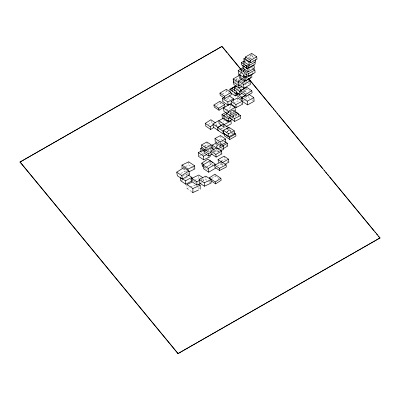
<?xml version="1.0" encoding="UTF-8"?>
<svg xmlns="http://www.w3.org/2000/svg" width="400" height="400" viewBox="0 0 400 400"><rect width="100%" height="100%" fill="white"/><g stroke="black" fill="none" stroke-linecap="round" stroke-linejoin="round"><path stroke-width="0.3" stroke-dasharray="2 1.5" d="M207.475 166.36L212.01 163.345M211.695 178.49L215.245 176.14L218.73 178.5M208.36 124.505L211.425 122.53L212.41 123.2M180.935 173.5L184.5 171.235L185.515 171.92M216.735 105.48L220.205 103.315L222.59 104.925M235.44 80.315L238.39 78.515M236.48 83.505L237.46 82.905M240.41 81.11L241.395 80.51M242.425 82.5L243.405 81.905M244.935 84.795L246.9 83.6M215.445 126.06L218.41 124.26M221.5 128.885L223.97 127.38L223.635 125.235M206.995 149.02L210.055 147.18M206.815 151.545L210.385 149.4L212.35 150.73M212.95 151.09L213.97 150.475M225.965 110.095L230.495 107.395L231.965 108.39M229.365 114.31L233.895 111.61M242.805 91.565L246.79 89.205L249.69 91.16M235.59 81.09L239.1 79.03M222.38 94.04L226.65 91.535L229 93.115M240.61 84.48L241.615 83.89M242.115 83.595L244.62 82.125M204.51 168.09L205.535 167.49M206.05 167.19L210.665 164.49L213.03 166.085M238.895 74.37L240.5 73.435M241.035 73.12L242.64 72.18M240.005 74.145L241.075 73.52M242.5 82.475L243.565 81.855M224.075 118.28L225.595 117.4M232.47 116.265L235.005 114.795L235.365 117.63M217.92 142.54L218.92 141.96M215.92 143.705L216.275 146.45L218.275 145.29M220.775 143.84L222.775 142.675L222.495 140.48M248.355 57.76L251.96 55.685L253.975 57.05M226.135 132.55L230.205 130.21L231.695 131.22M226.39 134.61L227.405 134.025M248.83 58.565L249.87 57.97L252.375 59.665M243.96 64.15L244.995 63.555M248.595 70.06L250.15 69.165M218.425 130.085L219.475 129.48M220.005 129.18L223.695 127.065L226.62 129.04M225.9 132.5L229.06 130.69L228.78 128.34M244.24 61.91L245.81 61.015M234.835 91.19L236.35 90.33M236.86 90.045L239.39 88.615M244.465 92.045L245.985 91.185L245.735 88.975M221.415 160.855L224.43 159.155L225.41 159.815M214.245 151.955L216.835 150.5L219.85 152.53M204.495 146.1L207.165 144.615L209.575 146.24M243.75 68.585L244.82 67.995M235.635 79.535L238.36 78.02M238.585 84.21L239.675 83.605M241.855 82.39L243.49 81.485M244.255 98.06L247.35 96.36M223.275 101.245L224.32 100.68M226.41 99.545L228.5 98.41L229.965 99.395M243.19 100.71L244.71 99.88M245.22 99.605L248.77 97.68L249.745 98.335M226.7 111.98L227.75 111.41M182.595 176.275L186.82 173.985L187.82 174.66M180.795 180.84L182.38 179.98M185.55 178.26L187.135 177.405L188.135 178.08M220.165 122.955L224.555 120.595M222.115 125.6L224.65 127.31L225.75 126.72M216.375 141.49L217.47 140.905M218.02 140.615L220.76 139.16L222.795 140.535M236.465 88.605L237.57 88.025M240.015 89.905L242.225 88.74M233.52 103.16L237.875 100.88L238.835 101.525M229.58 114.585L232.215 113.22M232.475 116.52L237.22 114.06M232.275 117.16L236.07 115.195L237.615 116.24M217.455 165.99L221.57 163.875L223.45 165.145M212.425 148.335L213.965 147.55M216.015 146.505L218.07 145.46L221.135 147.535M218.565 151.875L219.59 151.35M227.225 131.455L229.295 130.405L231.865 132.14M204.065 146.76L206.265 145.68L207.235 146.335M202.59 151.53L200.94 152.34L204.33 154.63M199.465 155.72L200.54 155.2M201.075 154.945L203.765 153.65M185.44 166.565L188.81 164.94L192.305 167.305M192.995 181.18L194.07 180.67M194.61 180.415L198.38 178.63M201.14 179.665L203.83 178.39L203.925 181.77M201.235 183.045L202.31 182.535M200.375 182.195L201.49 181.675M202.05 181.41L205.965 179.58L208.535 181.325M186.92 184.51L186.975 188.51L189.78 187.225M190.34 186.97L194.27 185.17L195.755 186.18M253.705 57.535L250.145 55.135L250.525 58.33L252.56 59.705M252.88 60L254.385 61.02M252.395 66.96L253.39 67.635M251.34 67.66L252.335 68.33M248.88 76.34L250.935 77.725L250.45 74.085M246.135 78.31L247.085 78.955M243.345 78.075L244.35 78.755M246.115 81.575L247.545 82.54M248.025 82.86L249.455 83.825M244.39 81.905L245.395 82.585M240.395 80.935L243.985 83.355M240.535 84.445L243.07 86.16M234.485 81.44L237.56 83.515M243.955 89.815L245.985 91.185M248.19 93.845L243.045 90.375L243.14 91.345M239.245 88.35L240.765 89.375M251.69 99.655L254.13 101.3M230.78 111.945L232.19 112.895M234.065 114.16L235.005 114.795M230.225 112.44L231.685 113.43M232.08 115.415L234.895 117.315M227.11 129.37L229.06 130.69M221.945 126.015L223.97 127.38M231.455 132.945L232.945 133.95M223.91 140.93L224.9 141.6M226.245 145.02L227.735 146.02M216.415 144.04L220.875 147.05L221.16 149.245M216.275 146.45L218.255 147.79M220.24 149.13L221.23 149.795M220.35 152.87L221.855 153.885M210.055 146.565L211.5 147.54M212.84 151.06L214.81 152.39L214.48 150.17M227.37 161.14L228.835 162.13M219.87 163.545L222.81 165.53L222.47 162.55M190.135 179.425L192.13 180.775M239.09 88.39L240.545 89.375M241.23 103.145L242.67 104.115M235.16 113.945L238.46 116.18L238.385 115.115M232.38 132.49L234.44 133.88M223.305 140.875L225.845 142.595M217.87 142.25L219.405 143.285M221.645 147.88L223.695 149.265M214.985 150.06L218.05 152.135L217.855 148.925M209.17 147.645L210.62 148.625M207.895 150.62L209.83 151.93M207.125 151.105L209.05 152.41M208.925 162.505L212.715 165.07M203.83 167.17L207.62 169.735M192.805 167.64L194.8 168.995M209.05 181.675L211.11 183.07M183.065 168.86L187.055 171.565M187.535 173.285L189.56 174.655M194.215 181.17L196.2 182.515M197.74 187.53L200.225 189.21M186.975 188.51L191.44 191.54M244.255 73.34L245.445 74.78M244.21 73.46L245.4 74.905M247.385 77.31L248.18 78.275M214.945 174.705L215.245 176.14M215.925 123.65L216.345 125.86M210.9 119.765L211.425 122.53M183.85 167.635L184.5 171.235M219.865 101.315L220.205 103.315M230.1 104.645L230.495 107.395M246.58 87.68L246.79 89.205M226.355 89.34L226.65 91.535M244.035 77.84L244.195 79.05M210.16 160.72L210.665 164.49M230.455 112.76L230.6 113.895M251.675 53.39L251.96 55.685M230.205 130.21L230.395 131.755M223.34 124.13L223.695 127.065M224.095 156.175L224.43 159.155M216.54 147.81L216.835 150.5M206.885 141.965L207.165 144.615M252.845 72.115L252.96 73.185M248.485 94.61L248.77 97.68M233.765 100.965L233.865 102.03M233.145 114.415L233.36 116.725M228.405 97.345L228.5 98.41M226.85 117.83L226.96 118.985M186.82 173.985L187.135 177.405M224.45 125.03L224.65 127.31M220.465 135.58L220.76 139.16M237.655 97.91L237.875 100.88M235.875 112.4L236.07 115.195M233.16 111.075L233.27 112.67M231.95 116.79L232.06 118.39M221.425 161.67L221.57 163.875M229.115 127.375L229.295 130.405M188.7 161.82L188.81 164.94M198.855 176.125L198.92 178.375M205.885 176.145L205.965 179.58"/><path stroke-width="0.6" d="M248.62 78.63L380 237.945L177.97 353.615L20 162.055L222.03 46.385L241.08 69.485M222.03 46.385L20 162.055M177.97 353.615L380 237.945M203.355 166.85L202.41 166.21L201.765 163.17L207.81 159.145L213.02 162.675M209.47 178.88L209.27 177.92L214.845 174.23L220.82 178.275L221.22 180.185L215.645 183.88L211.165 180.845M209.27 177.92L215.245 181.965L220.82 178.275M213.79 127.505L210.725 129.48L205.805 126.15L205.275 123.385L210.9 119.765L215.33 122.76M205.275 123.385L210.2 126.715L213.265 124.74M176.72 172.165L183.85 167.635L188.905 171.055L189.56 174.655L182.425 179.18L177.37 175.765L176.72 172.165L181.775 175.58L182.425 179.18M181.775 175.58L188.905 171.055M213.915 105.03L219.865 101.315L224.635 104.54L224.975 106.54L219.03 110.25L214.255 107.025L213.915 105.03L218.685 108.255L219.03 110.25M218.685 108.255L224.635 104.54M241 87.19L241.985 86.59M218.54 130.685L213.47 127.265L212.97 124.045L218.4 120.74M221.495 125.365L218.04 127.47L212.97 124.045M212.26 153.92L208.695 156.06L204.265 153.075L203.94 150.855L205.47 149.935M203.94 150.855L208.365 153.845L210.915 152.315M226.9 113.285L223.95 111.295L223.475 107.99L230.02 104.09L234.93 107.41L235.405 110.71L234.4 111.31M223.475 107.99L228.39 111.31L234.93 107.41M241.03 90.42L246.505 87.17L251.815 90.755L252.1 92.79L246.125 96.33L240.815 92.745L240.6 91.22M240.53 90.715L245.84 94.3L251.815 90.755M245.655 76.135L243.61 77.345L238.635 73.985L238.16 70.555L243.27 67.535M239.61 85.065L238.605 85.655L233.585 82.265L233.145 78.98L239.155 75.45M231.12 93.055L231.345 94.7L224.94 98.46L220.245 95.295L219.95 93.1L226.355 89.34L230.11 91.875M233.145 78.98L238.165 82.365L239.165 81.78M219.95 93.1L224.645 96.27L231.05 92.51M202.985 164.925L210.16 160.72L215.36 164.23L208.185 168.435L202.985 164.925L203.485 168.695L208.69 172.205L215.865 168M244.05 76.875L245.06 77.555L246.135 76.93M240.08 74.685L240.435 77.39L245.49 80.8L251.915 77.05L251.555 74.345M240.435 75.41L238.895 74.37L239.38 78.01L244.515 81.48L250.935 77.725M248.82 67.12L246.74 68.335L241.61 64.87L241.315 62.625L244.435 60.81M241.315 62.625L246.45 66.085L247.485 65.48M238.46 82.25L238.31 81.055L242.04 78.89M238.31 81.055L243.555 84.595L249.95 80.885L250.405 84.47L244.01 88.18L238.77 84.64M232.32 119.395L228.77 121.45L224.075 118.28L223.715 115.445L226.76 113.685M223.715 115.445L228.41 118.615L229.93 117.735M222.875 145.885L227.38 143.275L227.735 146.02L223.23 148.635M245.5 56.945L251.675 53.39L256.715 56.795L257.005 59.09L250.83 62.65L245.785 59.245L245.5 56.945L250.545 60.35L250.83 62.65M250.545 60.35L256.715 56.795M229.58 137.42L235.68 133.91L235.935 135.97L229.835 139.475L224.355 135.78L224.105 133.72L229.58 137.42L229.835 139.475M243.795 71.73L243.615 70.22L245.17 69.33M244.96 64.825L248.975 67.535L255.2 63.97L254.95 61.88M245.815 67.47L247.805 68.81L254.015 65.255L254.385 68.305L248.175 71.865L243.2 68.505L242.83 65.455M243.615 70.22L248.595 73.585L254.825 70.01L255.13 72.53L248.9 76.1L246.41 74.42M224.32 133.405L223.265 134.01L217.895 130.385L217.54 127.45L223.34 124.13L228.705 127.755L226.6 128.96M217.54 127.45L222.91 131.075L223.965 130.47M244.24 61.91L243.86 58.715L245.955 57.52M243.86 58.715L248.945 62.145L249.995 61.545M243.96 64.15L243.64 61.535L249.325 65.34L255.61 61.76L255.355 59.63M234.77 90.635L234.46 87.875L236.99 86.445M234.46 87.875L239.535 91.3L245.61 87.87M236.355 92.215L239.91 94.615L241.935 93.47M218.4 162.555L218.065 159.575L224.095 156.175L228.5 159.15L228.835 162.13L224.815 164.395M228.5 159.15L222.47 162.55L218.065 159.575M210.83 151.02L216.54 147.81L221.555 151.195L221.855 153.885L216.15 157.095L211.13 153.705L210.83 151.02L215.85 154.405L216.15 157.095M215.85 154.405L221.555 151.195M201.54 144.94L206.885 141.965L211.22 144.89L211.5 147.54L206.155 150.515L201.82 147.59L201.54 144.94L205.875 147.865L206.155 150.515M205.875 147.865L211.22 144.89M241.31 72.21L241.085 70.07L243.75 68.585M243.53 75.205L246.61 77.285L253.015 73.725M233.46 80.75L233.86 84.57L238.99 88.03L241.71 86.515M236.865 95.07L235.275 95.945L230.205 92.525L229.875 89.16L235.7 85.955M242 97.25L242.19 99.195L237.045 95.725L236.855 93.775L242 97.25L245.61 95.265M231.25 103.445L228.115 105.15L222.75 101.53L222.455 98.335L224.025 97.485M222.455 98.335L227.82 101.955L233.57 98.835L233.715 100.435M248.915 94.325L253.785 97.615L254.13 101.3L247.535 104.88L242.175 101.26L241.835 97.58L245.385 95.65M228.22 120.725L227.175 121.295L222.305 118.005L221.98 114.54L226.18 112.265M241.835 97.58L247.195 101.195L253.785 97.615M181.48 178.095L185.48 180.795L191.815 177.36L192.13 180.775L185.795 184.21L180.795 180.84L180.48 177.42M221.605 125.255L219.07 123.54L218.82 120.69L223.205 118.335M226.295 126.425L231.23 123.775L230.98 120.925L224.4 124.46L218.82 120.69M214.985 138.495L220.465 135.58L225.555 139.015L225.845 142.595L220.365 145.505L215.28 142.07L214.985 138.495L220.075 141.93L220.365 145.505M220.075 141.93L225.555 139.015M238.56 93.34L236.905 94.21L232.05 90.93L231.85 88.37L236.815 85.75M231.12 101.33L235.915 104.565L242.45 101.145L242.67 104.115L236.135 107.535L231.34 104.3L231.12 101.33L237.655 97.91L241.97 100.825M231.19 118.82L226.945 115.95L226.76 113.285L233.085 110.01L238.275 113.515L238.35 114.58M229.915 115.485L235.875 112.4L240.51 115.535L240.705 118.33L234.745 121.415L230.11 118.28L229.915 115.485L234.55 118.62L234.745 121.415M234.55 118.62L240.51 115.535M214.74 165.11L221.425 161.67L226.125 164.85L226.27 167.05L219.59 170.49L214.885 167.315L214.74 165.11L219.44 168.29L219.59 170.49M219.44 168.29L226.125 164.85M213.96 149.37L212.425 148.335L212.23 145.12L216.845 142.77M220.615 150.83L223.695 149.265L223.495 146.05L217.855 148.925L212.23 145.12M223.42 130.265L229.115 127.375L234.26 130.855L234.44 133.88L228.75 136.77L223.605 133.29L223.42 130.265L228.57 133.74L228.75 136.77M228.57 133.74L234.26 130.855M200.915 151.775L200.765 148.38L202.415 147.57M210.075 154.89L210.135 156.72L203.68 159.82L198.385 156.235L198.26 152.58L204.715 149.475M182.065 168.185L181.955 165.065L188.7 161.82L194.69 165.87L194.8 168.995L189.18 171.7M198.26 152.58L203.555 156.16L206.785 154.61M181.955 165.065L187.945 169.115L194.69 165.87M200.695 183.3L196.925 185.08L191.92 181.69L191.825 178.315L198.825 175L202.83 177.715M191.825 178.315L196.83 181.705L199.525 180.43M199.175 179.285L205.885 176.145L211.03 179.635L211.11 183.07L204.405 186.21L199.255 182.72L199.175 179.285L204.325 182.775L204.405 186.21M204.325 182.775L211.03 179.635M191.97 182.195L186.92 184.51L192.875 188.545L192.93 192.55L198.54 189.98M192.875 188.545L200.17 185.205L200.225 189.21M252.835 68.665L254.825 70.01M243.33 65.79L244.82 66.795M241.085 70.07L246.215 73.535L246.61 77.285M238.16 70.555L243.135 73.915L243.61 77.345M247.565 79.275L249.95 80.885M229.875 89.16L232.915 91.215M229.18 95.875L233.57 98.835M221.98 114.54L224.415 116.185M229.965 120.24L230.98 120.925M234.185 132.9L235.68 133.91M225.395 141.935L227.38 143.275M211.04 147.845L213.99 149.835M188.32 174.995L191.815 177.36M231.85 88.37L236.705 91.65L236.905 94.21M226.76 113.285L230.06 115.515M221.45 144.67L223.495 146.05M200.765 148.38L203.67 150.345M201.765 163.17L203.66 164.455M198.68 184.195L200.17 185.205M191.935 191.875L192.93 192.55M222.38 46.99L227.14 52.765M227.935 53.73L240.635 69.13M248.575 78.755L272.39 107.635M273.185 108.595L273.975 109.56M274.77 110.52L275.96 111.965M276.755 112.93L277.945 114.375M278.74 115.335L322.795 168.76M323.99 170.205L324.78 171.165M325.575 172.13L326.765 173.575M327.56 174.535L328.75 175.98M329.545 176.945L374 230.85M374.795 231.81L375.585 232.775M376.38 233.735L377.57 235.18M378.365 236.145L379.955 238.07M20.045 161.93L178.02 353.49M215.245 181.965L215.645 183.88M210.2 126.715L210.725 129.48M208.365 153.845L208.695 156.06M228.39 111.31L228.545 112.41M245.84 94.3L246.125 96.33M238.165 82.365L238.605 85.655M224.645 96.27L224.94 98.46M244.275 79.66L244.515 81.48M208.185 168.435L208.69 172.205M245.06 77.555L245.49 80.8M246.45 66.085L246.74 68.335M243.555 84.595L244.01 88.18M228.41 118.615L228.77 121.45M248.66 64.92L248.975 67.535M248.595 73.585L248.9 76.1M247.805 68.81L248.175 71.865M222.91 131.075L223.265 134.01M248.945 62.145L249.325 65.34M239.535 91.3L239.91 94.615M238.7 85.3L238.99 88.03M234.94 92.58L235.275 95.945M247.195 101.195L247.535 104.88M227.82 101.955L228.115 105.15M227.065 120.14L227.175 121.295M185.48 180.795L185.795 184.21M235.915 104.565L236.135 107.535M187.945 169.115L187.99 170.365M203.555 156.16L203.68 159.82M196.83 181.705L196.925 185.08"/></g></svg>
